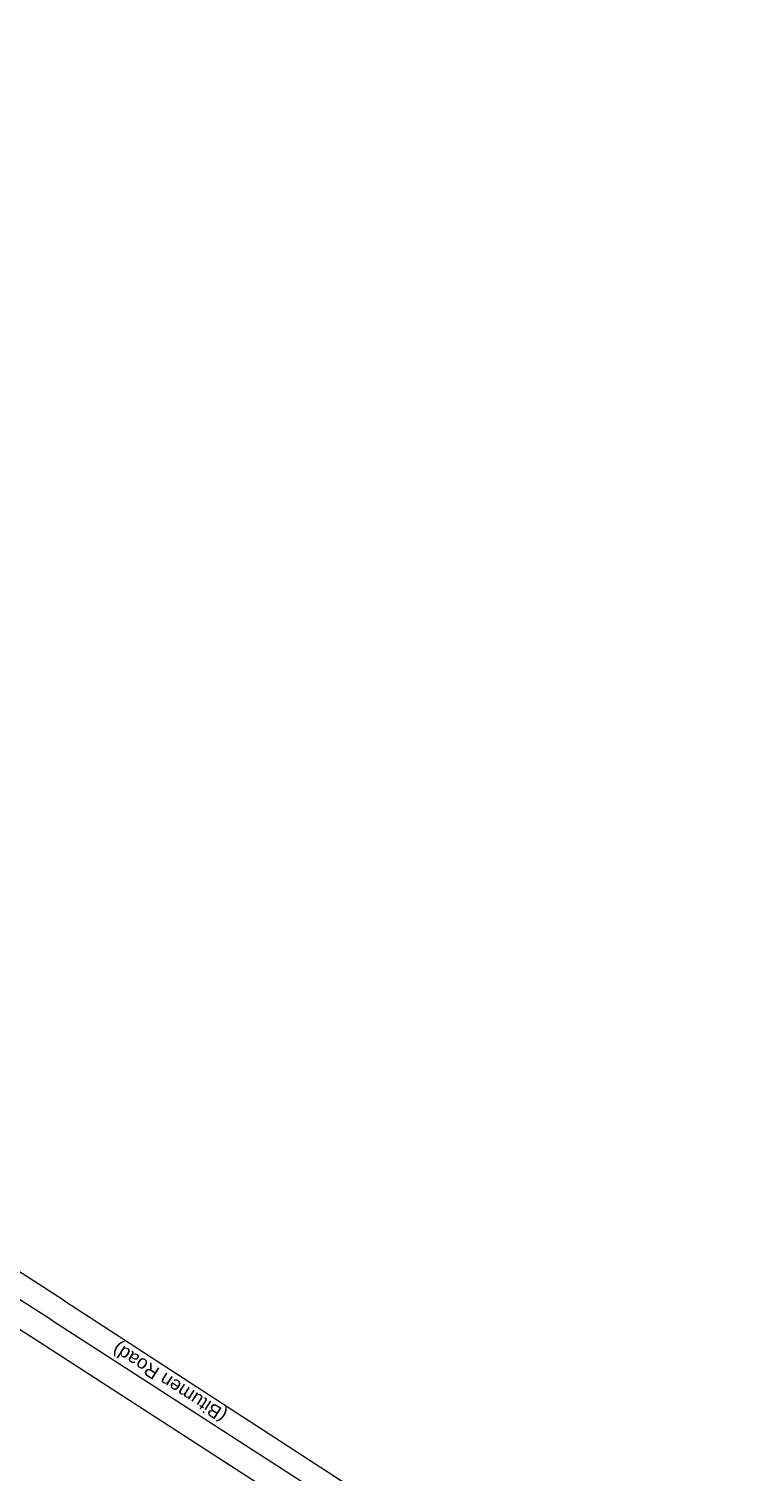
# Model space of a CAD drawing. Header units: metres. Extents: x 646303 to 662875, y 3366650 to 3378730.
# Drawn here: x 653934.7 to 654067.8, y 3373086.6 to 3373356.2 of the extents above; entities that cross this region are included whole.
import ezdxf

# ---------------------------------------------------------------- set-up
doc = ezdxf.new("R2010")
doc.units = ezdxf.units.M
doc.header["$MEASUREMENT"] = 0
doc.layers.add('SUB_ROAD_CENTRE', color=34, linetype='Continuous')
doc.layers.add('SUB_ROAD_EDGE', color=34, linetype='Continuous')
doc.styles.get("Standard").update_dxf_attribs({"font": 'arial.ttf'})

msp = doc.modelspace()

# ---------------------------------------------------------------- linework, layer by layer
at = {"layer": 'SUB_ROAD_CENTRE', "linetype": 'Continuous'}
for points in [[(653939.03, 3373115.035, 268.756), (653904.956, 3373136.751, 268.914), (653874.656, 3373156.415, 269.025), (653824.957, 3373188.627, 269.113), (653789.479, 3373211.694, 268.99), (653751.469, 3373236.462, 268.933), (653712.36, 3373261.813, 268.948), (653674.043, 3373286.603, 268.736), (653640.947, 3373308.114, 268.837), (653608.18, 3373329.331, 268.857), (653571.954, 3373352.8, 268.887), (653568.5561, 3373354.9991, 268.89)], [(653939.03, 3373115.035, 268.756), (654038.355, 3373050.869, 268.815), (654067.769, 3373027.1627, 268.8097)]]:
    msp.add_polyline3d(points, dxfattribs=at)
at = {"layer": 'SUB_ROAD_EDGE', "linetype": 'Continuous'}
for points in [[(653941.371, 3373118.603, 268.725), (653907.589, 3373140.404, 268.808), (653826.068, 3373193.5, 268.942), (653791.812, 3373215.729, 268.864), (653753.832, 3373240.056, 268.794), (653714.439, 3373265.803, 268.809), (653676.888, 3373290.618, 268.597), (653643.516, 3373311.864, 268.73), (653610.555, 3373333.503, 268.708), (653575.132, 3373356.241, 268.749)], [(653570.515, 3373350.045, 268.853), (653606.288, 3373325.22, 268.802), (653638.866, 3373305.021, 268.7), (653671.498, 3373282.924, 268.612), (653709.722, 3373257.484, 268.738), (653743.424, 3373235.952, 268.842), (653748.528, 3373232.602, 268.84), (653786.976, 3373207.873, 268.843), (653823.016, 3373184.681, 268.933), (653838.122, 3373174.24, 268.879), (653871.957, 3373152.717, 268.857), (653901.184, 3373133.7, 268.811), (653936.789, 3373110.912, 268.673)], [(653941.371, 3373118.603, 268.725), (654035.954, 3373057.181, 268.802), (654055.909, 3373042.251, 268.945)], [(653936.789, 3373110.912, 268.673), (654036.692, 3373046.292, 268.707), (654066.497, 3373020.553, 268.565)]]:
    msp.add_polyline3d(points, dxfattribs=at)

# ---------------------------------------------------------------- texts
at = {"layer": 'SUB_ROAD_EDGE', "color": 8, "linetype": 'Continuous'}
msp.add_text('(Bitumen Road)', height=2.5, rotation=147.489873, dxfattribs=at).set_placement((653971.951, 3373097.8322))

doc.saveas('drawing.dxf')
